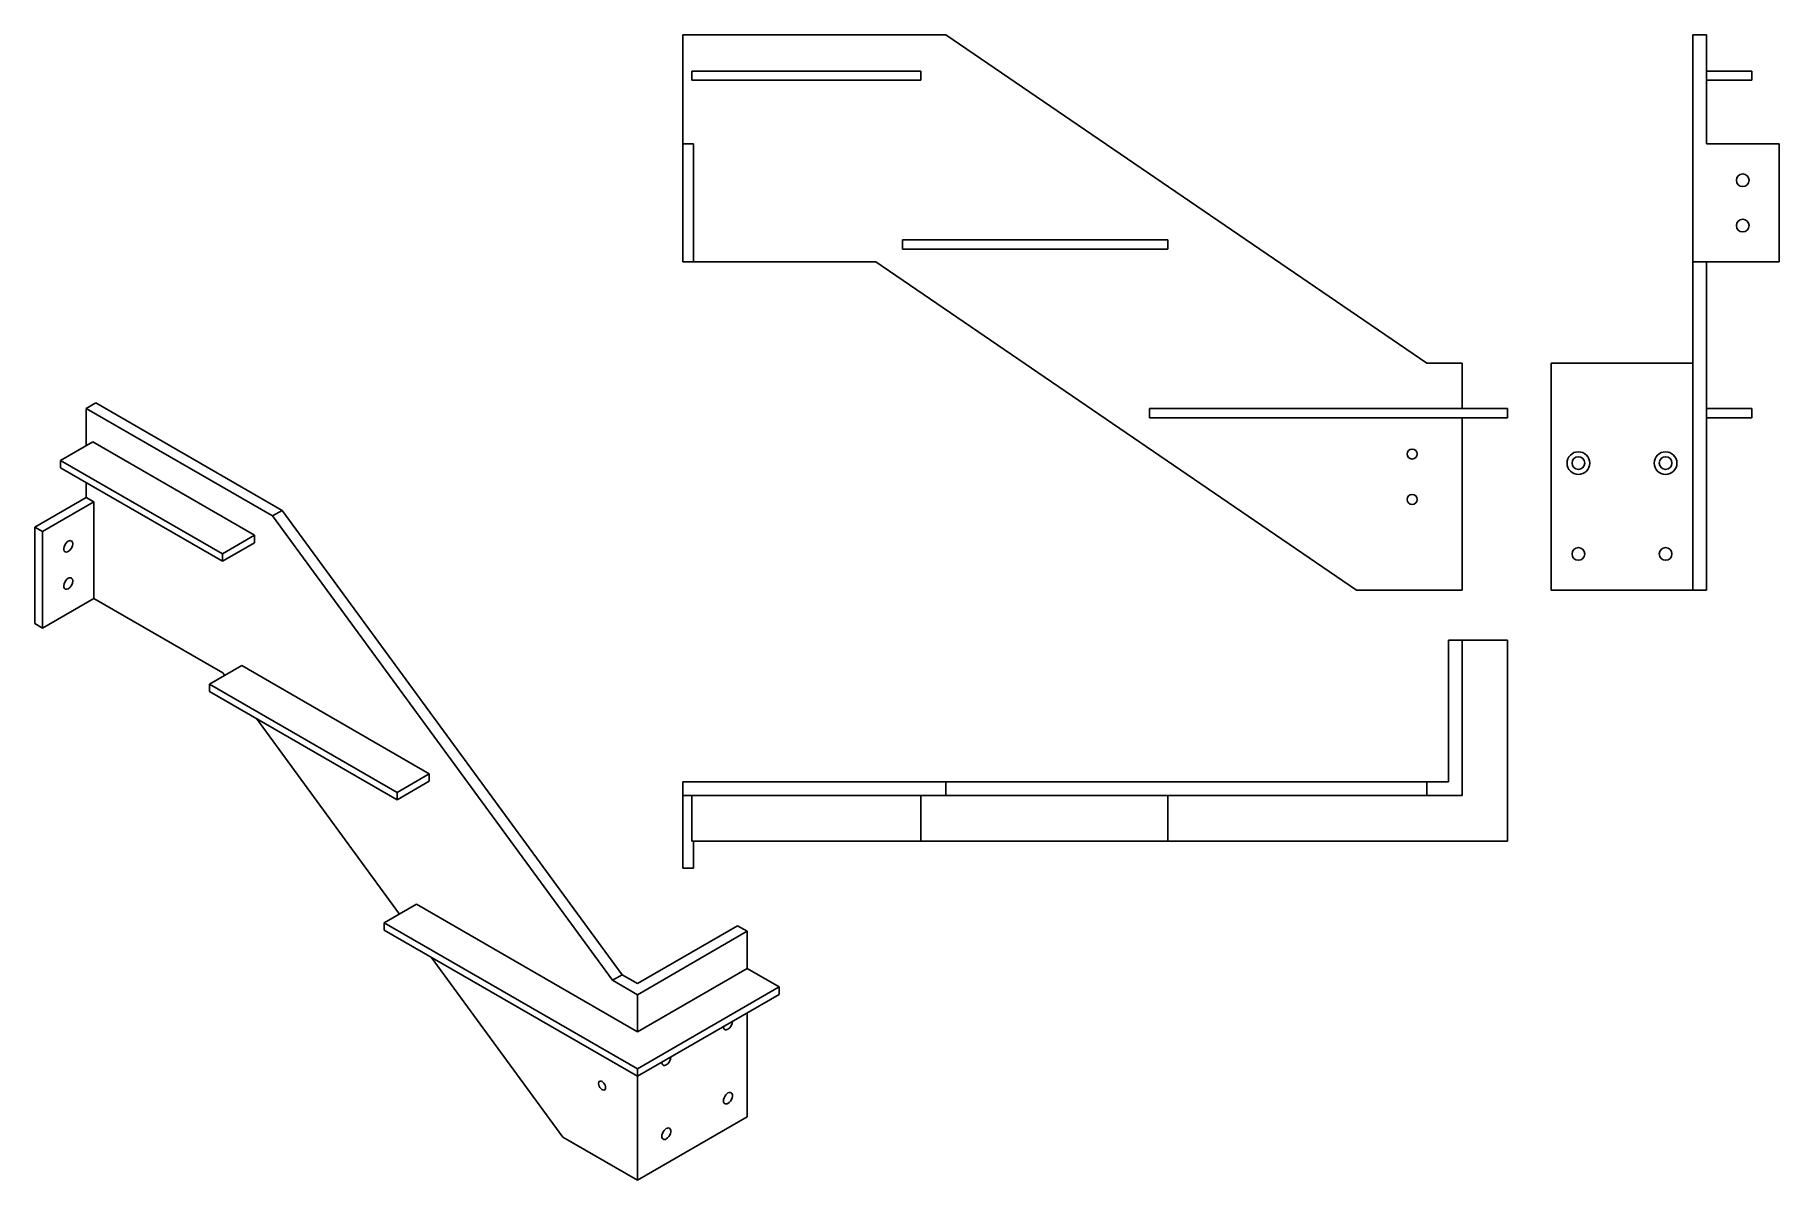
# Model space of a CAD drawing. Header units: millimetres. Extents: x -983 to 938, y -486 to 775.
import ezdxf

# ---------------------------------------------------------------- set-up
doc = ezdxf.new("R2010")
doc.units = ezdxf.units.MM
for name, color, linetype in [('ProjItem185', 7, 'CONTINUOUS'), ('ProjItem186', 7, 'CONTINUOUS'), ('ProjItem187', 7, 'CONTINUOUS'), ('ProjItem188', 7, 'CONTINUOUS')]:
    doc.layers.add(name, color=color, linetype=linetype)

msp = doc.modelspace()

# ---------------------------------------------------------------- linework, layer by layer
at = {"layer": 'ProjItem185'}
for p, q in [((-269.421, 775.195), (20.3108, 775.195)), ((-269.421, 655.195), (-269.421, 775.195)), ((20.3108, 775.195), (549.667, 413.695)), ((-259.421, 725.195), (-259.421, 735.195)), ((-259.421, 735.195), (-7.4213, 735.195)), ((-7.4213, 735.195), (-7.4213, 725.195)), ((-7.4213, 725.195), (-259.421, 725.195)), ((-269.421, 525.195), (-269.421, 655.195)), ((-269.421, 655.195), (-257.421, 655.195)), ((-257.421, 525.195), (-257.421, 655.195)), ((-27.4213, 539.445), (-27.4213, 549.445)), ((-27.4213, 549.445), (264.579, 549.445)), ((264.579, 539.445), (-27.4213, 539.445)), ((264.579, 549.445), (264.579, 539.445)), ((-269.421, 525.195), (-257.421, 525.195)), ((-56.9083, 525.195), (-257.421, 525.195)), ((472.448, 163.695), (-56.9083, 525.195)), ((549.667, 413.695), (588.589, 413.695)), ((588.589, 413.695), (588.589, 363.695)), ((244.579, 363.695), (638.589, 363.695)), ((244.579, 353.695), (244.579, 363.695)), ((638.589, 353.695), (244.579, 353.695)), ((588.589, 353.695), (588.589, 163.695)), ((638.589, 363.695), (638.589, 353.695)), ((588.589, 163.695), (472.448, 163.695))]:
    msp.add_line(p, q, dxfattribs=at)
for centre in [(533.589, 313.695), (533.589, 263.695)]:
    msp.add_circle(centre, 5.5, dxfattribs=at)
at = {"layer": 'ProjItem186'}
for p, q in [((-926.053, 363.844), (-915.446, 369.967)), ((-915.446, 369.967), (-710.574, 251.685)), ((-926.053, 363.844), (-721.181, 245.561)), ((-926.053, 323.019), (-926.053, 363.844)), ((-918.982, 327.101), (-954.337, 306.689)), ((-918.982, 327.101), (-740.791, 224.223)), ((-954.337, 298.524), (-954.337, 306.689)), ((-954.337, 306.689), (-776.146, 203.81)), ((-776.146, 195.645), (-954.337, 298.524)), ((-926.053, 265.864), (-926.053, 282.194)), ((-982.621, 233.204), (-926.053, 265.864)), ((-974.136, 228.305), (-917.567, 260.965)), ((-926.053, 265.864), (-917.567, 260.965)), ((-917.567, 260.965), (-917.567, 154.82)), ((-721.181, 245.561), (-710.574, 251.685)), ((-710.574, 251.685), (-336.263, -259.588)), ((-982.621, 127.06), (-982.621, 233.204)), ((-982.621, 233.204), (-974.136, 228.305)), ((-721.181, 245.561), (-346.869, -265.712)), ((-974.136, 122.161), (-974.136, 228.305)), ((-740.791, 224.223), (-776.146, 203.81)), ((-740.791, 216.058), (-776.146, 195.645)), ((-740.791, 224.223), (-740.791, 216.058)), ((-776.146, 203.81), (-776.146, 195.645)), ((-917.567, 154.82), (-974.136, 122.161)), ((-775.783, 72.9614), (-917.567, 154.82)), ((-982.621, 127.06), (-974.136, 122.161)), ((-754.933, 80.7234), (-790.288, 60.311)), ((-754.933, 80.7234), (-548.458, -38.4851)), ((-790.288, 52.146), (-790.288, 60.311)), ((-790.288, 60.311), (-583.813, -58.8975)), ((-773.583, 69.9558), (-775.783, 72.9614)), ((-583.813, -67.0625), (-790.288, 52.146)), ((-581.25, -192.752), (-738.766, 22.3998)), ((-548.458, -38.4851), (-583.813, -58.8975)), ((-548.458, -46.6501), (-583.813, -67.0625)), ((-548.458, -38.4851), (-548.458, -46.6501)), ((-583.813, -58.8975), (-583.813, -67.0625)), ((-562.6, -181.984), (-597.955, -202.397)), ((-562.6, -181.984), (-319.348, -322.426)), ((-597.955, -202.397), (-319.348, -363.251)), ((-597.955, -210.562), (-597.955, -202.397)), ((-319.348, -371.416), (-597.955, -210.562)), ((-319.348, -269.354), (-209.039, -205.667)), ((-198.433, -211.791), (-209.039, -205.667)), ((-319.348, -281.601), (-198.433, -211.791)), ((-198.433, -252.615), (-198.433, -211.791)), ((-401.471, -438.311), (-546.433, -240.308)), ((-346.869, -265.712), (-336.263, -259.588)), ((-346.869, -265.712), (-319.348, -281.601)), ((-336.263, -259.588), (-319.348, -269.354)), ((-319.348, -322.426), (-198.433, -252.615)), ((-198.433, -252.615), (-163.077, -273.028)), ((-163.077, -273.028), (-319.348, -363.251)), ((-163.077, -281.193), (-319.348, -371.416)), ((-319.348, -281.601), (-319.348, -322.426)), ((-163.077, -273.028), (-163.077, -281.193)), ((-198.433, -415.915), (-198.433, -301.605)), ((-319.348, -363.251), (-319.348, -371.416)), ((-319.348, -371.416), (-319.348, -485.725)), ((-319.348, -485.725), (-198.433, -415.915)), ((-319.348, -485.725), (-401.471, -438.311))]:
    msp.add_line(p, q, dxfattribs=at)
for centre, major_axis, start_param, end_param in [((-945.852, 211.975), (3.5, 6.0622), -5.49779, -3.14159), ((-945.852, 211.975), (3.5, 6.0622), -3.14159, 0), ((-945.852, 211.975), (3.5, 6.0622), 0, -5.49779), ((-945.852, 171.15), (3.5, 6.0622), -5.49779, -3.14159), ((-945.852, 171.15), (3.5, 6.0622), -3.14159, 0), ((-945.852, 171.15), (3.5, 6.0622), 0, -5.49779), ((-219.646, -313.853), (-3.5, -6.0622), 5.49779, 0), ((-219.646, -313.853), (-3.5, -6.0622), 0, 0.785398), ((-219.646, -313.853), (-3.5, -6.0622), 0.785398, 2.35619), ((-287.528, -353.044), (-3.5, -6.0622), 5.49779, 0), ((-287.528, -353.044), (-3.5, -6.0622), 0, 0.785398), ((-287.528, -353.044), (-3.5, -6.0622), 0.785398, 2.35619), ((-358.239, -381.622), (2.75, -4.7631), -3.14159, -2.35619), ((-358.239, -381.622), (2.75, -4.7631), -2.35619, 0), ((-358.239, -381.622), (2.75, -4.7631), 0, -3.14159), ((-219.646, -395.502), (-3.5, -6.0622), 3.14159, 0), ((-219.646, -395.502), (-3.5, -6.0622), 0, 0.785398), ((-219.646, -395.502), (-3.5, -6.0622), 0.785398, 3.14159), ((-287.528, -434.694), (-3.5, -6.0622), 3.14159, 0), ((-287.528, -434.694), (-3.5, -6.0622), 0, 0.785398), ((-287.528, -434.694), (-3.5, -6.0622), 0.785398, 3.14159)]:
    msp.add_ellipse(centre, major_axis=major_axis, ratio=0.57735, start_param=start_param, end_param=end_param, dxfattribs=at)
at = {"layer": 'ProjItem187'}
for p, q in [((842.568, 525.195), (842.568, 775.195)), ((857.568, 775.195), (842.568, 775.195)), ((857.568, 655.195), (857.568, 775.195)), ((857.568, 735.195), (907.568, 735.195)), ((907.568, 725.195), (907.568, 735.195)), ((857.568, 725.195), (907.568, 725.195)), ((937.568, 655.195), (857.568, 655.195)), ((937.568, 525.195), (937.568, 655.195)), ((842.568, 163.695), (842.568, 525.195)), ((842.568, 525.195), (937.568, 525.195)), ((857.568, 163.695), (857.568, 525.195)), ((842.568, 413.695), (686.568, 413.695)), ((686.568, 413.695), (686.568, 163.695)), ((857.568, 363.695), (907.568, 363.695)), ((857.568, 353.695), (907.568, 353.695)), ((907.568, 353.695), (907.568, 363.695)), ((842.568, 163.695), (686.568, 163.695)), ((857.568, 163.695), (842.568, 163.695))]:
    msp.add_line(p, q, dxfattribs=at)
for centre, radius in [((897.568, 615.195), 7), ((897.568, 565.195), 7), ((716.568, 303.695), 12.5), ((716.568, 303.695), 7), ((812.568, 303.695), 12.5), ((812.568, 303.695), 7), ((716.568, 203.695), 7), ((812.568, 203.695), 7)]:
    msp.add_circle(centre, radius, dxfattribs=at)
at = {"layer": 'ProjItem188'}
for p, q in [((573.589, -47.3516), (573.589, 108.648)), ((588.589, 108.648), (573.589, 108.648)), ((588.589, -62.3516), (588.589, 108.648)), ((588.589, 108.648), (638.589, 108.648)), ((638.589, 108.648), (638.589, -112.352)), ((-269.421, -47.3516), (20.3108, -47.3516)), ((-269.421, -62.3516), (-269.421, -47.3516)), ((20.3108, -47.3516), (549.667, -47.3516)), ((20.3108, -62.3516), (20.3108, -47.3516)), ((549.667, -47.3516), (573.589, -47.3516)), ((549.667, -62.3516), (549.667, -47.3516)), ((-269.421, -62.3516), (20.3108, -62.3516)), ((-269.421, -142.352), (-269.421, -62.3516)), ((-259.421, -62.3516), (-259.421, -112.352)), ((-7.4213, -62.3516), (-7.4213, -112.352)), ((20.3108, -62.3516), (549.667, -62.3516)), ((264.579, -62.3516), (264.579, -112.352)), ((549.667, -62.3516), (588.589, -62.3516)), ((-259.421, -112.352), (-7.4213, -112.352)), ((-257.421, -142.352), (-257.421, -112.352)), ((-7.4213, -112.352), (264.579, -112.352)), ((264.579, -112.352), (638.589, -112.352)), ((-269.421, -142.352), (-257.421, -142.352))]:
    msp.add_line(p, q, dxfattribs=at)

doc.saveas('drawing.dxf')
